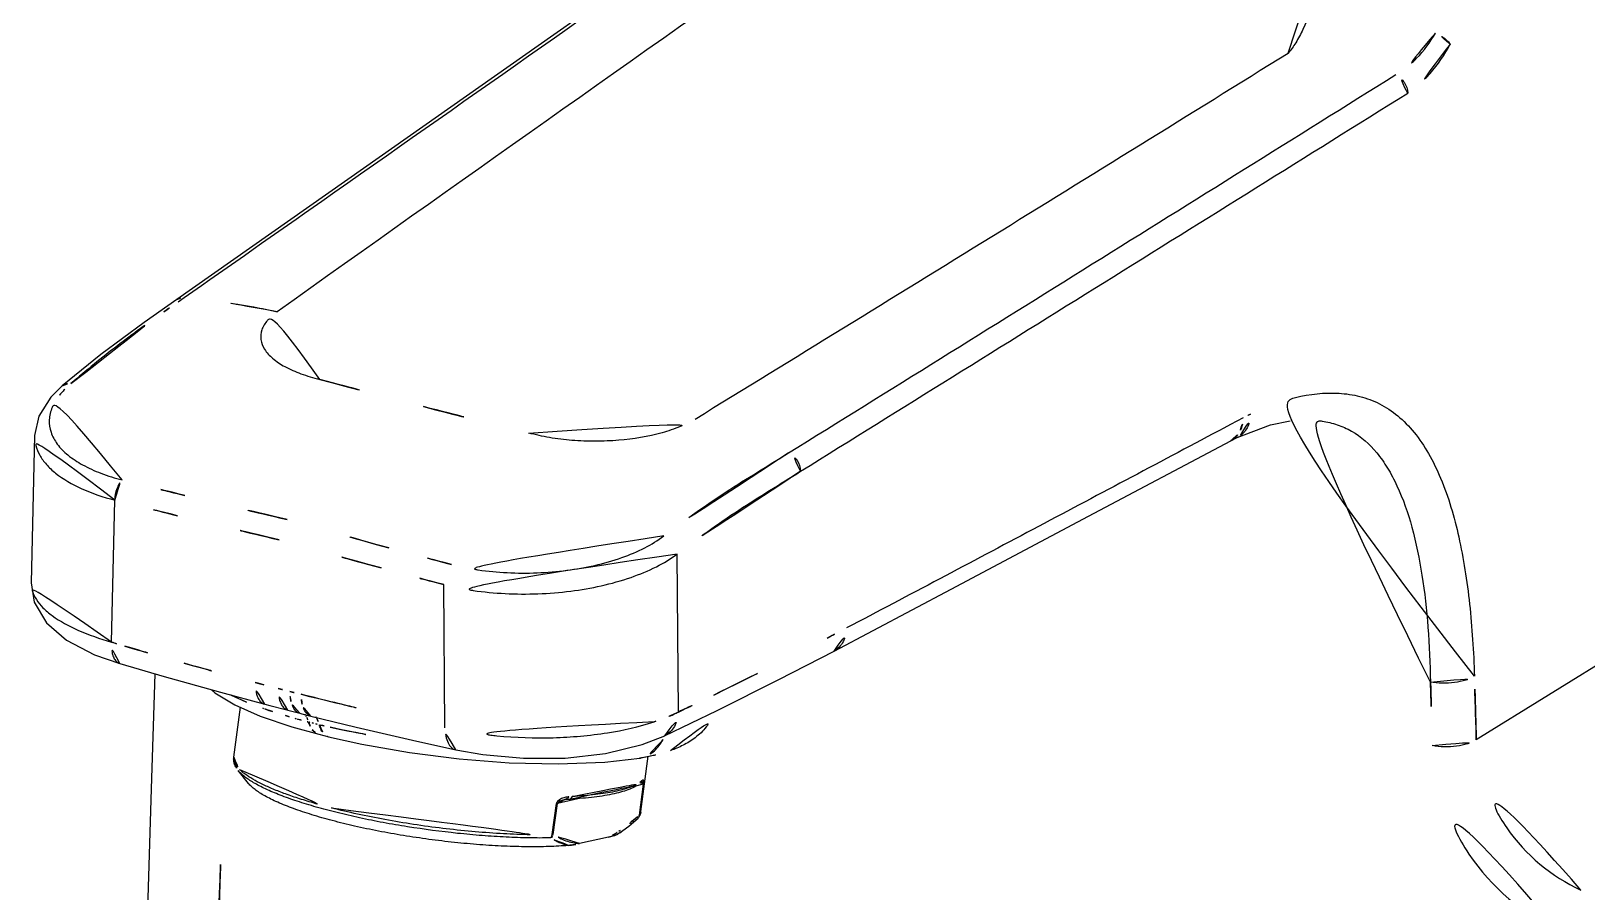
# Model space of a CAD drawing. Extents: x 16296660632 to 16296672714, y -37409619871 to -37409617455.
# Drawn here: x 16296672492.1 to 16296672583, y -37409617747 to -37409617696.7 of the extents above; entities that cross this region are included whole.
import ezdxf

# ---------------------------------------------------------------- set-up
doc = ezdxf.new("R2010")
doc.units = 0
doc.header["$LTSCALE"] = 10
doc.header["$MEASUREMENT"] = 0
doc.layers.get('0').update_dxf_attribs({"linetype": 'CONTINUOUS'})
doc.layers.add('02___PRT_ALL_AXES', color=7, linetype='CONTINUOUS')
doc.layers.add('06___PRT_ALL_SURFS', color=7, linetype='CONTINUOUS')

msp = doc.modelspace()

# ---------------------------------------------------------------- linework, layer by layer
at = {"color": 7, "linetype": 'Continuous'}
for p, q in [((16296672511.51675, -37409617704.715027), (16296672500.60458, -37409617712.368492)), ((16296672500.694, -37409617712.495613), (16296672501.03619, -37409617712.254913)), ((16296672496.169571, -37409617715.570862), (16296672493.91011, -37409617717.411919)), ((16296672493.91011, -37409617717.411919), (16296672493.910561, -37409617717.411537)), ((16296672562.900379, -37409617719.278503), (16296672562.156521, -37409617719.67363)), ((16296672492.30138, -37409617720.309433), (16296672492.30147, -37409617720.305794)), ((16296672561.776871, -37409617719.875298), (16296672561.47699, -37409617720.034592)), ((16296672562.156521, -37409617719.67363), (16296672561.776871, -37409617719.875298)), ((16296672565.649839, -37409617719.453667), (16296672565.644819, -37409617719.454277)), ((16296672562.17388, -37409617720.622688), (16296672562.556669, -37409617720.426933)), ((16296672562.556669, -37409617720.426933), (16296672562.55868, -37409617720.425926)), ((16296672496.784201, -37409617732.38221), (16296672496.98045, -37409617724.080757)), ((16296672529.906799, -37409617736.464249), (16296672529.834749, -37409617727.235497)), ((16296672492.09783, -37409617728.919907), (16296672492.097879, -37409617728.91745)), ((16296672516.268721, -37409617737.388062), (16296672516.20339, -37409617729.019409)), ((16296672588.89089, -37409617730.424278), (16296672576.523609, -37409617738.085793)), ((16296672495.79977, -37409617733.113358), (16296672497.275579, -37409617733.629753)), ((16296672503.995529, -37409617736.043922), (16296672505.476419, -37409617736.695763)), ((16296672505.476419, -37409617736.695763), (16296672507.321791, -37409617737.324821)), ((16296672507.089109, -37409617736.353889), (16296672507.783701, -37409617736.531273)), ((16296672529.09981, -37409617737.848846), (16296672532.173201, -37409617736.365242)), ((16296672507.321791, -37409617737.324821), (16296672508.904221, -37409617737.766312)), ((16296672508.933599, -37409617737.206749), (16296672509.01198, -37409617737.225517)), ((16296672508.903561, -37409617737.766151), (16296672509.47756, -37409617737.909561)), ((16296672508.903561, -37409617737.766151), (16296672508.904221, -37409617737.766327)), ((16296672509.47728, -37409617737.909477), (16296672509.47757, -37409617737.909554)), ((16296672529.099779, -37409617737.848778), (16296672529.10771, -37409617737.844978)), ((16296672514.204611, -37409617738.830132), (16296672517.103479, -37409617739.199051)), ((16296672516.910919, -37409617738.674294), (16296672516.910021, -37409617738.674088)), ((16296672527.647079, -37409617739.158043), (16296672527.6415, -37409617739.158974)), ((16296672504.799509, -37409617740.636757), (16296672504.197599, -37409617739.886688)), ((16296672527.854851, -37409617740.686737), (16296672527.39794, -37409617740.788933)), ((16296672527.854851, -37409617740.686737), (16296672527.61426, -37409617742.495987)), ((16296672527.882299, -37409617740.673347), (16296672527.641701, -37409617742.482597)), ((16296672527.68886, -37409617740.609917), (16296672527.68869, -37409617740.610062)), ((16296672522.5394, -37409617743.623863), (16296672522.779989, -37409617741.814598)), ((16296672522.596979, -37409617743.618317), (16296672522.83758, -37409617741.80896)), ((16296672524.206961, -37409617741.50267), (16296672522.83758, -37409617741.80896)), ((16296672523.25824, -37409617741.591347), (16296672523.25828, -37409617741.591339)), ((16296672527.55138, -37409617742.66227), (16296672527.551241, -37409617742.662407)), ((16296672527.601749, -37409617742.601692), (16296672527.60235, -37409617742.600723)), ((16296672527.640659, -37409617742.491119), (16296672527.72378, -37409617742.265213)), ((16296672527.659349, -37409617742.492287), (16296672527.66061, -37409617742.489433)), ((16296672527.72378, -37409617742.265213), (16296672527.723881, -37409617742.264503)), ((16296672525.83153, -37409617743.772324), (16296672524.13917, -37409617744.150864)), ((16296672526.486691, -37409617743.520393), (16296672526.32626, -37409617743.623238)), ((16296672526.486389, -37409617743.520653), (16296672526.67071, -37409617743.386223))]:
    msp.add_line(p, q, dxfattribs=at)
for points in [[(16296672533.128719, -37409617689.524612), (16296672522.638691, -37409617696.903503), (16296672511.51675, -37409617704.715027)], [(16296672500.60605, -37409617712.36747), (16296672498.691271, -37409617713.713448), (16296672496.169571, -37409617715.570862)], [(16296672493.91057, -37409617717.41156), (16296672493.246731, -37409617718.065826), (16296672492.547899, -37409617719.175423), (16296672492.3015, -37409617720.305489)], [(16296672562.558701, -37409617720.425957), (16296672564.50515, -37409617719.680389), (16296672565.64237, -37409617719.454483)], [(16296672539.00005, -37409617732.898956), (16296672545.843361, -37409617729.288513), (16296672553.87322, -37409617725.031273), (16296672562.174191, -37409617720.622467)], [(16296672492.09794, -37409617728.920326), (16296672492.27984, -37409617730.053581), (16296672492.98921, -37409617731.260193), (16296672494.15999, -37409617732.267464), (16296672495.79977, -37409617733.113358)], [(16296672532.173201, -37409617736.365242), (16296672535.78075, -37409617734.561913), (16296672539.00016, -37409617732.898903)], [(16296672497.274389, -37409617733.62944), (16296672499.869841, -37409617734.390137), (16296672503.16073, -37409617735.312698), (16296672505.73941, -37409617736.003166)], [(16296672502.62686, -37409617735.163033), (16296672502.821501, -37409617735.3395), (16296672503.995529, -37409617736.043922)], [(16296672505.73942, -37409617736.003166), (16296672506.04287, -37409617736.082581), (16296672506.961941, -37409617736.321083), (16296672507.09095, -37409617736.354233)], [(16296672507.78363, -37409617736.531273), (16296672507.912411, -37409617736.563927), (16296672508.12624, -37409617736.618011), (16296672508.440689, -37409617736.697258)], [(16296672508.440701, -37409617736.697166), (16296672511.079519, -37409617737.346161), (16296672514.372431, -37409617738.114227), (16296672516.910919, -37409617738.674294)], [(16296672509.47728, -37409617737.909477), (16296672511.409, -37409617738.337677), (16296672514.204611, -37409617738.830132)], [(16296672516.91003, -37409617738.674049), (16296672518.48542, -37409617738.952278), (16296672520.859529, -37409617739.168137), (16296672523.289129, -37409617739.149963), (16296672525.64529, -37409617738.880409), (16296672527.79529, -37409617738.359047), (16296672529.10771, -37409617737.844978)], [(16296672517.103479, -37409617739.199051), (16296672520.02804, -37409617739.427582), (16296672522.89377, -37409617739.499329), (16296672525.61809, -37409617739.395447), (16296672527.647079, -37409617739.158051)], [(16296672527.68886, -37409617740.609917), (16296672527.70409, -37409617740.597504), (16296672527.711491, -37409617740.592178)], [(16296672523.25828, -37409617741.591339), (16296672523.312111, -37409617741.580269), (16296672523.461559, -37409617741.558456), (16296672523.58584, -37409617741.548843)], [(16296672526.670589, -37409617743.386307), (16296672527.008949, -37409617743.126961), (16296672527.55139, -37409617742.66227)], [(16296672527.55125, -37409617742.662392), (16296672527.58161, -37409617742.630173), (16296672527.601709, -37409617742.601753)]]:
    msp.add_lwpolyline(points, dxfattribs=at)
for centre, radius, start, end in [((16296668319.26932, -37409610855.028191), 8053.359242, 301.5312693575, 301.8208733506), ((16296664520.767111, -37409604814.419502), 15193.345157, 301.8414927405, 301.9991741759), ((16296662141.90493, -37409600990.352959), 19698.230793, 301.8515014557, 301.9730407322), ((16296672659.90806, -37409617154.515099), 582.419622, 254.978568111, 255.595547324), ((16296672664.901011, -37409617135.226852), 602.343588, 255.591942728, 256.194139417), ((16296672570.2106, -37409617733.034843), 15.578075, 116.17455358, 117.9865196), ((16296672562.00502, -37409617719.301979), 1.252557, 296.22499129, 306.78701717), ((16296672407.974979, -37409617480.444801), 283.574506, 295.93096245, 297.42935022), ((16296672399.56621, -37409617464.157532), 301.904296, 297.42182246, 297.66387527), ((16296672569.51598, -37409617488.947639), 254.067509, 253.36527669, 253.55055139), ((16296672570.96776, -37409617484.063072), 259.163251, 253.54854103, 254.34588294), ((16296672571.208269, -37409617482.707108), 260.533856, 254.37558882, 255.32019872), ((16296672578.835751, -37409617455.143639), 289.130776, 255.24226982, 255.51687827), ((16296674425.223, -37409617685.445236), 1852.027299, 181.524020892, 181.639470302), ((16296672560.342119, -37409617525.851768), 216.044605, 255.57571903, 255.76390844), ((16296672584.634661, -37409617430.136688), 314.794308, 255.76231796, 255.88498376), ((16296672568.552401, -37409617494.410507), 248.539083, 255.86706638, 257.8563481), ((16296672421.069481, -37409617507.127159), 253.852438, 295.3878176, 295.90652204), ((16296672513.83795, -37409617713.036049), 24.618755, 250.52205999, 250.80398349), ((16296672514.91828, -37409617709.890717), 27.944417, 250.83263758, 253.42469044), ((16296672516.56558, -37409617704.509567), 33.571924, 253.35009901, 254.37483962), ((16296672517.167589, -37409617702.384033), 35.781058, 254.36328052, 254.57062052), ((16296672517.63953, -37409617700.660606), 37.567923, 254.57602596, 255.47340831), ((16296672518.06328, -37409617699.040627), 39.242399, 255.46778992, 255.6057232), ((16296672518.246269, -37409617698.397903), 39.910484, 255.58070258, 255.88678609), ((16296672518.4718, -37409617697.498833), 40.837418, 255.887422, 256.18915514), ((16296672518.722651, -37409617696.480232), 41.886444, 256.18852017, 256.48464158), ((16296672519.13942, -37409617694.737968), 43.677873, 256.59299836, 257.34353086), ((16296672520.37986, -37409617689.004936), 49.543404, 257.39655157, 263.75445995), ((16296672524.4335, -37409617724.651939), 13.030337, 288.15112099, 289.3786091), ((16296672509.59379, -37409617737.429337), 0.493973, 247.53319845, 256.36059186), ((16296672526.78937, -37409617737.00367), 2.45169, 331.60341571, 338.86743387), ((16296672527.380501, -37409617737.568382), 1.611747, 279.51977752, 283.97782644), ((16296672526.815599, -37409617739.38781), 1.448034, 306.22511442, 307.26567967), ((16296672526.8922, -37409617739.487846), 1.322041, 307.24872035, 310.58244766), ((16296672518.908991, -37409617732.934036), 12.931075, 311.61400892, 312.31487763), ((16296672527.431, -37409617742.529709), 0.179064, 312.2440123, 313.93602074), ((16296672527.430861, -37409617742.529572), 0.179261, 313.93803241, 317.00715706), ((16296672527.429411, -37409617742.528267), 0.181213, 317.01783068, 323.58837471), ((16296672526.805719, -37409617742.11203), 0.934574, 328.47334129, 333.24864495), ((16296672527.09938, -37409617742.500191), 0.514903, 357.9087336, 0.4668619), ((16296672526.84041, -37409617742.130028), 0.895494, 333.27801773, 334.58764239), ((16296672528.042, -37409617742.53611), 0.403856, 172.38725924, 173.60459578), ((16296672526.85033, -37409617742.134758), 0.884502, 334.58857275, 335.66166479), ((16296672526.85603, -37409617742.137352), 0.87824, 335.66259647, 336.16200835), ((16296672522.363939, -37409617743.556679), 0.241038, 339.03559857, 345.20757177), ((16296672522.87513, -37409617737.981392), 6.504913, 301.42816688, 303.10820185), ((16296672522.507839, -37409617737.713783), 7.03577, 302.8685589, 304.40108888), ((16296672522.499109, -37409617737.40876), 7.189965, 303.12539081, 304.89253674), ((16296672522.09487, -37409617737.114731), 7.76336, 304.41806398, 306.11425177)]:
    msp.add_arc(centre, radius, start, end, dxfattribs=at)
for points, knots in [([(16296672501.03619, -37409617712.254921), (16296672503.717421, -37409617710.374397), (16296672514.45085, -37409617702.847687), (16296672525.17848, -37409617695.312714), (16296672533.22204, -37409617689.65419)], [0, 0, 0, 0, 0.249815858, 1, 1, 1, 1]), ([(16296672565.53656, -37409617697.97551), (16296672565.69931, -37409617697.791023), (16296672566.01413, -37409617697.342194), (16296672566.606211, -37409617696.21669), (16296672567.22727, -37409617694.472992), (16296672567.748739, -37409617692.180359), (16296672567.932261, -37409617690.562653), (16296672567.96697, -37409617689.758743)], [0, 0, 0, 0, 0.085037365, 0.188433107, 0.439011485, 0.721863628, 1, 1, 1, 1]), ([(16296672574.1366, -37409617696.805008), (16296672573.829081, -37409617697.332977), (16296672573.157511, -37409617698.257187), (16296672572.26461, -37409617698.984413), (16296672571.808149, -37409617699.235191)], [0, 0, 0, 0, 0.539838324, 1, 1, 1, 1]), ([(16296672574.99836, -37409617697.454597), (16296672574.66782, -37409617698.062592), (16296672573.958509, -37409617699.12899), (16296672573.006041, -37409617700.003616), (16296672572.514391, -37409617700.310547)], [0, 0, 0, 0, 0.544212003, 1, 1, 1, 1]), ([(16296672574.99835, -37409617697.454597), (16296672574.959471, -37409617697.391586), (16296672574.85248, -37409617697.265358), (16296672574.575251, -37409617697.029167), (16296672574.32024, -37409617696.883842), (16296672574.136589, -37409617696.804993)], [0, 0, 0, 0, 0.203564341, 0.450452242, 1, 1, 1, 1]), ([(16296672572.514391, -37409617700.310547), (16296672572.510111, -37409617700.087173), (16296672572.357981, -37409617699.642883), (16296672572.010559, -37409617699.325073), (16296672571.808149, -37409617699.235191)], [0, 0, 0, 0, 0.502200573, 1, 1, 1, 1]), ([(16296672500.606001, -37409617712.367401), (16296672500.636169, -37409617712.346413), (16296672500.76697, -37409617712.271797), (16296672500.92354, -37409617712.247078), (16296672501.03653, -37409617712.254677)], [0, 0, 0, 0, 0.245032649, 1, 1, 1, 1]), ([(16296672506.475479, -37409617713.077469), (16296672506.020361, -37409617712.978706), (16296672504.221741, -37409617712.617661), (16296672502.400061, -37409617712.370033), (16296672501.03619, -37409617712.254921)], [0, 0, 0, 0, 0.253873077, 1, 1, 1, 1]), ([(16296672494.41168, -37409617717.278061), (16296672494.861469, -37409617716.895447), (16296672495.760229, -37409617716.147972), (16296672497.11721, -37409617715.071167), (16296672498.476789, -37409617714.054329), (16296672499.39403, -37409617713.413063), (16296672499.84799, -37409617713.092339)], [0, 0, 0, 0, 0.258095041, 0.51087188, 0.757066725, 1, 1, 1, 1]), ([(16296672493.757231, -37409617717.947853), (16296672493.803089, -37409617717.889664), (16296672494.00367, -37409617717.649948), (16296672494.23012, -37409617717.432503), (16296672494.41168, -37409617717.278061)], [0, 0, 0, 0, 0.237109238, 1, 1, 1, 1]), ([(16296672493.9105, -37409617717.411469), (16296672493.975479, -37409617717.356506), (16296672494.13958, -37409617717.274498), (16296672494.320829, -37409617717.266937), (16296672494.41168, -37409617717.278061)], [0, 0, 0, 0, 0.481821043, 1, 1, 1, 1]), ([(16296672497.414619, -37409617722.905113), (16296672496.9916, -37409617722.799973), (16296672496.19908, -37409617722.553047), (16296672495.128969, -37409617722.068893), (16296672494.258579, -37409617721.503487), (16296672493.614149, -37409617720.862053), (16296672493.218719, -37409617720.151314), (16296672493.10906, -37409617719.388634), (16296672493.298149, -37409617718.623413), (16296672493.58375, -37409617718.167938), (16296672493.757231, -37409617717.947853)], [0, 0, 0, 0, 0.174316193, 0.331011913, 0.468416398, 0.587252968, 0.691244947, 0.788046584, 0.887929267, 1, 1, 1, 1]), ([(16296672576.41514, -37409617734.369629), (16296672576.39632, -37409617733.657257), (16296672576.319401, -37409617732.250443), (16296672576.1476, -37409617730.174553), (16296672575.882271, -37409617728.17218), (16296672575.41975, -37409617725.696777), (16296672574.75152, -37409617723.393593), (16296672573.780069, -37409617721.380463), (16296672572.949511, -37409617720.136574), (16296672571.987379, -37409617719.140694), (16296672570.904551, -37409617718.419937), (16296672569.728201, -37409617717.98584), (16296672568.06616, -37409617717.743217), (16296672565.85434, -37409617718.003372), (16296672564.175079, -37409617718.6436), (16296672563.33901, -37409617719.05423)], [0, 0, 0, 0, 0.084406263, 0.166827713, 0.246685917, 0.32350019, 0.465134777, 0.528922827, 0.587631103, 0.641554253, 0.691873766, 0.740358808, 0.78881954, 0.88967074, 1, 1, 1, 1]), ([(16296672562.7551, -37409617720.305107), (16296672562.935101, -37409617720.170418), (16296672563.236059, -37409617719.778084), (16296672563.33201, -37409617719.301338), (16296672563.33901, -37409617719.05423)], [0, 0, 0, 0, 0.476276428, 1, 1, 1, 1]), ([(16296672573.840191, -37409617734.7127), (16296672573.82959, -37409617733.643517), (16296672573.737181, -37409617731.554558), (16296672573.4007, -37409617728.528557), (16296672572.841709, -37409617725.74617), (16296672572.121811, -37409617723.650963), (16296672571.367109, -37409617722.22097), (16296672570.567539, -37409617721.069687), (16296672569.563009, -37409617720.1688), (16296672568.4083, -37409617719.655746), (16296672567.206579, -37409617719.372597), (16296672566.266439, -37409617719.37915), (16296672565.6493, -37409617719.453667)], [0, 0, 0, 0, 0.163691893, 0.319844525, 0.465688692, 0.597477225, 0.657232685, 0.712627915, 0.811804675, 0.858436998, 0.904833907, 1, 1, 1, 1]), ([(16296672561.47699, -37409617720.034592), (16296672557.85393, -37409617721.959213), (16296672550.610319, -37409617725.803978), (16296672543.365761, -37409617729.647087), (16296672539.736, -37409617731.549812)], [0, 0, 0, 0, 0.500261672, 1, 1, 1, 1]), ([(16296672562.17404, -37409617720.622177), (16296672562.298031, -37409617720.556534), (16296672562.52902, -37409617720.376213), (16296672562.68644, -37409617720.130409), (16296672562.746889, -37409617719.997299)], [0, 0, 0, 0, 0.48972339, 1, 1, 1, 1]), ([(16296672562.746889, -37409617719.997299), (16296672562.77146, -37409617719.943199), (16296672562.860001, -37409617719.713333), (16296672562.897699, -37409617719.46505), (16296672562.900379, -37409617719.278503)], [0, 0, 0, 0, 0.241567916, 1, 1, 1, 1]), ([(16296672496.98045, -37409617724.080757), (16296672496.30854, -37409617723.91188), (16296672495.096621, -37409617723.50415), (16296672493.757509, -37409617722.748703), (16296672492.984989, -37409617722.031303), (16296672492.58536, -37409617721.4841), (16296672492.34458, -37409617720.905647), (16296672492.29686, -37409617720.504204), (16296672492.30139, -37409617720.309502)], [0, 0, 0, 0, 0.323723329, 0.594801532, 0.710296338, 0.813993801, 0.909002755, 1, 1, 1, 1]), ([(16296672536.34528, -37409617721.326332), (16296672535.738199, -37409617721.703346), (16296672534.52021, -37409617722.461357), (16296672532.66828, -37409617723.594711), (16296672530.849091, -37409617724.844887), (16296672529.65077, -37409617725.724648), (16296672529.05275, -37409617726.177856)], [0, 0, 0, 0, 0.244641976, 0.491143592, 0.743132, 1, 1, 1, 1]), ([(16296672537.044649, -37409617722.399063), (16296672537.04056, -37409617722.176888), (16296672536.89031, -37409617721.734688), (16296672536.54635, -37409617721.41713), (16296672536.345551, -37409617721.326157)], [0, 0, 0, 0, 0.501985301, 1, 1, 1, 1]), ([(16296672496.98045, -37409617724.080757), (16296672496.98064, -37409617723.855759), (16296672497.04607, -37409617723.519623), (16296672497.22608, -37409617723.132713), (16296672497.347549, -37409617722.969078), (16296672497.414619, -37409617722.905113)], [0, 0, 0, 0, 0.528290095, 0.782374562, 1, 1, 1, 1]), ([(16296672537.044649, -37409617722.399063), (16296672536.44257, -37409617722.773727), (16296672535.23658, -37409617723.526329), (16296672533.410299, -37409617724.663239), (16296672531.613461, -37409617725.909889), (16296672530.42728, -37409617726.784698), (16296672529.834749, -37409617727.235497)], [0, 0, 0, 0, 0.244924768, 0.491005316, 0.742858169, 1, 1, 1, 1]), ([(16296672529.05275, -37409617726.177856), (16296672528.70718, -37409617726.439743), (16296672527.914419, -37409617726.920059), (16296672526.047421, -37409617727.700043), (16296672523.340811, -37409617728.290604), (16296672520.502291, -37409617728.401947), (16296672518.247549, -37409617728.190498), (16296672517.165421, -37409617727.983688), (16296672516.650181, -37409617727.847008)], [0, 0, 0, 0, 0.101288954, 0.215220259, 0.471520357, 0.743335331, 0.875474932, 1, 1, 1, 1]), ([(16296672529.834749, -37409617727.235497), (16296672529.4547, -37409617727.518272), (16296672528.58342, -37409617728.03669), (16296672526.53187, -37409617728.87883), (16296672523.557449, -37409617729.514893), (16296672520.438169, -37409617729.630997), (16296672517.959299, -37409617729.396248), (16296672516.77005, -37409617729.168152), (16296672516.20339, -37409617729.019409)], [0, 0, 0, 0, 0.100792748, 0.214444052, 0.470753168, 0.74300418, 0.875345427, 1, 1, 1, 1]), ([(16296672496.784201, -37409617732.38221), (16296672496.116529, -37409617732.185837), (16296672494.91748, -37409617731.767601), (16296672493.578011, -37409617731.05706), (16296672492.796089, -37409617730.407722), (16296672492.39427, -37409617729.929108), (16296672492.147209, -37409617729.431717), (16296672492.09432, -37409617729.08448), (16296672492.09791, -37409617728.920097)], [0, 0, 0, 0, 0.339087857, 0.617553755, 0.73257189, 0.832403944, 0.919892355, 1, 1, 1, 1]), ([(16296672539.000059, -37409617732.898712), (16296672539.11104, -37409617732.840874), (16296672539.319321, -37409617732.686172), (16296672539.63829, -37409617732.250076), (16296672539.731291, -37409617731.829498), (16296672539.736, -37409617731.549812)], [0, 0, 0, 0, 0.234259159, 0.476407744, 1, 1, 1, 1]), ([(16296672497.274401, -37409617733.629379), (16296672497.19128, -37409617733.60463), (16296672497.04921, -37409617733.5065), (16296672496.9135, -37409617733.28952), (16296672496.789921, -37409617732.919479), (16296672496.774611, -37409617732.602852), (16296672496.7843, -37409617732.382149)], [0, 0, 0, 0, 0.182888913, 0.343934626, 0.534134069, 1, 1, 1, 1]), ([(16296672573.840151, -37409617734.709824), (16296672574.06913, -37409617734.752861), (16296672574.543791, -37409617734.796997), (16296672575.24321, -37409617734.760094), (16296672575.88007, -37409617734.628433), (16296672576.261339, -37409617734.469887), (16296672576.4151, -37409617734.369614)], [0, 0, 0, 0, 0.264334214, 0.538115176, 0.791729667, 1, 1, 1, 1]), ([(16296672576.523609, -37409617738.085793), (16296672576.50613, -37409617737.465714), (16296672576.48205, -37409617736.536018), (16296672576.44626, -37409617735.297279), (16296672576.4233, -37409617734.678757), (16296672576.41514, -37409617734.369629)], [0, 0, 0, 0, 0.500569701, 0.750455443, 1, 1, 1, 1]), ([(16296672503.772091, -37409617735.482536), (16296672503.91226, -37409617735.550507), (16296672504.51981, -37409617735.831802), (16296672505.144699, -37409617736.074577), (16296672505.628941, -37409617736.245857)], [0, 0, 0, 0, 0.232701069, 1, 1, 1, 1]), ([(16296672505.739429, -37409617736.003113), (16296672505.651859, -37409617735.980278), (16296672505.500311, -37409617735.884163), (16296672505.350349, -37409617735.665024), (16296672505.20838, -37409617735.28923), (16296672505.181231, -37409617734.964348), (16296672505.18405, -37409617734.737701)], [0, 0, 0, 0, 0.184898166, 0.346724619, 0.53688521, 1, 1, 1, 1]), ([(16296672507.090759, -37409617736.354103), (16296672507.002529, -37409617736.331551), (16296672506.849569, -37409617736.235771), (16296672506.69746, -37409617736.016327), (16296672506.55267, -37409617735.639763), (16296672506.52367, -37409617735.31369), (16296672506.525391, -37409617735.086166)], [0, 0, 0, 0, 0.185194034, 0.347145685, 0.537304472, 1, 1, 1, 1]), ([(16296672507.27216, -37409617735.842522), (16296672507.26182, -37409617735.798149), (16296672507.224581, -37409617735.606773), (16296672507.212061, -37409617735.411057), (16296672507.21282, -37409617735.261772)], [0, 0, 0, 0, 0.233830235, 1, 1, 1, 1]), ([(16296672507.927441, -37409617736.012253), (16296672507.916821, -37409617735.967567), (16296672507.878531, -37409617735.774712), (16296672507.865431, -37409617735.577339), (16296672507.865919, -37409617735.426758)], [0, 0, 0, 0, 0.233705004, 1, 1, 1, 1]), ([(16296672507.783661, -37409617736.531174), (16296672507.723669, -37409617736.516037), (16296672507.60331, -37409617736.457611), (16296672507.457109, -37409617736.304253), (16296672507.343109, -37409617736.093582), (16296672507.292749, -37409617735.930878), (16296672507.27216, -37409617735.842522)], [0, 0, 0, 0, 0.206634401, 0.434323148, 0.696987844, 1, 1, 1, 1]), ([(16296672508.440689, -37409617736.697182), (16296672508.380739, -37409617736.68219), (16296672508.26042, -37409617736.624207), (16296672508.113871, -37409617736.471802), (16296672507.99925, -37409617736.262207), (16296672507.948339, -37409617736.100227), (16296672507.927441, -37409617736.012253)], [0, 0, 0, 0, 0.206902314, 0.434698732, 0.69726683, 1, 1, 1, 1]), ([(16296672529.906799, -37409617736.464249), (16296672529.82011, -37409617736.507439), (16296672529.44482, -37409617736.685753), (16296672529.05759, -37409617736.838333), (16296672528.75708, -37409617736.944069)], [0, 0, 0, 0, 0.233143272, 1, 1, 1, 1]), ([(16296672508.205971, -37409617736.791443), (16296672508.215891, -37409617736.81134), (16296672508.25543, -37409617736.895622), (16296672508.28731, -37409617736.983398), (16296672508.30793, -37409617737.051147)], [0, 0, 0, 0, 0.239015722, 1, 1, 1, 1]), ([(16296672508.307711, -37409617737.051117), (16296672508.320801, -37409617737.094139), (16296672508.374269, -37409617737.250351), (16296672508.45072, -37409617737.400139), (16296672508.523279, -37409617737.496078)], [0, 0, 0, 0, 0.272081183, 1, 1, 1, 1]), ([(16296672508.523279, -37409617737.496078), (16296672508.549049, -37409617737.530159), (16296672508.651131, -37409617737.649307), (16296672508.79278, -37409617737.737717), (16296672508.90358, -37409617737.766068)], [0, 0, 0, 0, 0.271966214, 1, 1, 1, 1]), ([(16296672508.78616, -37409617736.842842), (16296672508.80139, -37409617736.869087), (16296672508.86256, -37409617736.985153), (16296672508.906719, -37409617737.10965), (16296672508.933599, -37409617737.206741)], [0, 0, 0, 0, 0.231474394, 1, 1, 1, 1]), ([(16296672508.933611, -37409617737.206718), (16296672508.955839, -37409617737.289253), (16296672509.04208, -37409617737.551376), (16296672509.22514, -37409617737.811462), (16296672509.40502, -37409617737.885834)], [0, 0, 0, 0, 0.305103348, 1, 1, 1, 1]), ([(16296672516.91003, -37409617738.674026), (16296672516.816811, -37409617738.653954), (16296672516.625509, -37409617738.544968), (16296672516.42897, -37409617738.249573), (16296672516.30407, -37409617737.851128), (16296672516.27319, -37409617737.550034), (16296672516.268721, -37409617737.388062)], [0, 0, 0, 0, 0.18717706, 0.409573441, 0.681958361, 1, 1, 1, 1]), ([(16296672528.49279, -37409617737.033859), (16296672527.607109, -37409617737.324348), (16296672525.65007, -37409617737.760811), (16296672522.563259, -37409617738.026619), (16296672519.374109, -37409617737.919533), (16296672517.269859, -37409617737.60807), (16296672516.268721, -37409617737.388062)], [0, 0, 0, 0, 0.226450961, 0.484717361, 0.75097582, 1, 1, 1, 1]), ([(16296672529.10771, -37409617737.844971), (16296672529.22485, -37409617737.7883), (16296672529.446301, -37409617737.634033), (16296672529.79022, -37409617737.18998), (16296672529.896681, -37409617736.754494), (16296672529.906601, -37409617736.464203)], [0, 0, 0, 0, 0.23438253, 0.476817918, 1, 1, 1, 1]), ([(16296672529.447781, -37409617738.715439), (16296672529.698771, -37409617738.626717), (16296672530.20027, -37409617738.417137), (16296672530.926809, -37409617737.977753), (16296672531.58234, -37409617737.342484), (16296672531.906719, -37409617736.790833), (16296672532.02387, -37409617736.486351)], [0, 0, 0, 0, 0.227452031, 0.463136516, 0.721261303, 1, 1, 1, 1]), ([(16296672528.94606, -37409617738.169632), (16296672528.818489, -37409617738.404938), (16296672528.489679, -37409617738.823761), (16296672528.012621, -37409617739.071953), (16296672527.76981, -37409617739.132408)], [0, 0, 0, 0, 0.516839154, 1, 1, 1, 1]), ([(16296672573.95368, -37409617738.426567), (16296672574.181749, -37409617738.469467), (16296672574.65473, -37409617738.513397), (16296672575.3521, -37409617738.47625), (16296672575.988159, -37409617738.344383), (16296672576.369329, -37409617738.185867), (16296672576.523609, -37409617738.085793)], [0, 0, 0, 0, 0.263797449, 0.537219871, 0.790955372, 1, 1, 1, 1]), ([(16296672503.9333, -37409617739.100883), (16296672503.924129, -37409617739.16983), (16296672503.923611, -37409617739.310631), (16296672503.97455, -37409617739.516029), (16296672504.067471, -37409617739.710373), (16296672504.151381, -37409617739.829086), (16296672504.197599, -37409617739.886688)], [0, 0, 0, 0, 0.245136491, 0.489816241, 0.739761994, 1, 1, 1, 1]), ([(16296672503.933319, -37409617739.100883), (16296672503.925819, -37409617739.157188), (16296672503.92985, -37409617739.278183), (16296672503.992331, -37409617739.459557), (16296672504.107519, -37409617739.643356), (16296672504.210119, -37409617739.758507), (16296672504.26852, -37409617739.816963)], [0, 0, 0, 0, 0.208576434, 0.435949441, 0.696662216, 1, 1, 1, 1]), ([(16296672527.6415, -37409617739.158974), (16296672527.801729, -37409617739.132477), (16296672528.411949, -37409617739.021599), (16296672529.01598, -37409617738.868073), (16296672529.447781, -37409617738.715439)], [0, 0, 0, 0, 0.261770322, 1, 1, 1, 1]), ([(16296672522.44347, -37409617743.816879), (16296672522.024799, -37409617743.824463), (16296672521.159389, -37409617743.822952), (16296672519.827049, -37409617743.776703), (16296672518.433201, -37409617743.686989), (16296672516.511101, -37409617743.510109), (16296672514.580971, -37409617743.256027), (16296672512.67561, -37409617742.929237), (16296672511.30057, -37409617742.654533), (16296672509.994089, -37409617742.353493), (16296672508.776039, -37409617742.030724), (16296672507.664829, -37409617741.69133), (16296672506.677259, -37409617741.340584), (16296672505.942949, -37409617741.032623), (16296672505.43095, -37409617740.781693), (16296672505.101721, -37409617740.601463), (16296672504.813141, -37409617740.422394), (16296672504.566151, -37409617740.245117), (16296672504.361601, -37409617740.070251), (16296672504.24654, -37409617739.947647), (16296672504.197611, -37409617739.886688)], [0, 0, 0, 0, 0.066352849, 0.137098488, 0.211219114, 0.287647085, 0.442934376, 0.519539068, 0.5939526, 0.665097575, 0.731955357, 0.793587136, 0.849157347, 0.897962614, 0.919658962, 0.939484977, 0.957413576, 0.973445039, 0.987612523, 1, 1, 1, 1]), ([(16296672504.26852, -37409617739.816963), (16296672504.317181, -37409617739.865669), (16296672504.4247, -37409617739.963341), (16296672504.677139, -37409617740.160393), (16296672505.062639, -37409617740.406509), (16296672505.607389, -37409617740.69281), (16296672506.24939, -37409617740.979561), (16296672506.9827, -37409617741.263947), (16296672507.80061, -37409617741.543221), (16296672508.695339, -37409617741.814568), (16296672509.319, -37409617741.983467), (16296672509.64201, -37409617742.06646)], [0, 0, 0, 0, 0.035171608, 0.074097386, 0.163481672, 0.268329289, 0.388239076, 0.522462802, 0.669983917, 0.829638333, 1, 1, 1, 1]), ([(16296672582.63039, -37409617746.860977), (16296672580.915119, -37409617746.083023), (16296672577.932859, -37409617743.587303), (16296672576.579281, -37409617739.899513), (16296672576.523609, -37409617738.085793)], [0, 0, 0, 0, 0.509312052, 1, 1, 1, 1]), ([(16296672523.484529, -37409617744.258858), (16296672523.10622, -37409617744.289963), (16296672522.30817, -37409617744.332191), (16296672521.05724, -37409617744.34346), (16296672519.709419, -37409617744.305603), (16296672518.289089, -37409617744.219116), (16296672516.821951, -37409617744.08551), (16296672515.33456, -37409617743.90712), (16296672513.853889, -37409617743.687172), (16296672512.40674, -37409617743.429657), (16296672511.019329, -37409617743.139328), (16296672509.716721, -37409617742.821503), (16296672508.522341, -37409617742.482101), (16296672507.457701, -37409617742.127434), (16296672506.664961, -37409617741.813423), (16296672506.112499, -37409617741.556213), (16296672505.758471, -37409617741.37133), (16296672505.44932, -37409617741.187523), (16296672505.186291, -37409617741.005524), (16296672504.970409, -37409617740.826103), (16296672504.85004, -37409617740.699707), (16296672504.79958, -37409617740.636841)], [0, 0, 0, 0, 0.058903844, 0.123955431, 0.194083558, 0.268100942, 0.344737462, 0.422667676, 0.500539488, 0.577001963, 0.650733377, 0.720469404, 0.785032045, 0.843360636, 0.894548328, 0.917239912, 0.937904339, 0.956501332, 0.973019369, 0.987488812, 1, 1, 1, 1]), ([(16296672523.58584, -37409617741.548843), (16296672523.830521, -37409617741.536758), (16296672524.30155, -37409617741.506706), (16296672524.97793, -37409617741.440239), (16296672525.594231, -37409617741.354286), (16296672526.14682, -37409617741.249138), (16296672526.633209, -37409617741.125282), (16296672527.05246, -37409617740.981903), (16296672527.40346, -37409617740.817352), (16296672527.604099, -37409617740.682693), (16296672527.68869, -37409617740.610062)], [0, 0, 0, 0, 0.172405469, 0.332103973, 0.478194425, 0.610189242, 0.72776947, 0.831157305, 0.921535889, 1, 1, 1, 1]), ([(16296672523.70232, -37409617741.397758), (16296672523.93763, -37409617741.386139), (16296672524.39115, -37409617741.357521), (16296672525.043249, -37409617741.295082), (16296672525.63908, -37409617741.215042), (16296672526.17487, -37409617741.117973), (16296672526.647449, -37409617741.004593), (16296672527.054211, -37409617740.875557), (16296672527.39287, -37409617740.731697), (16296672527.58812, -37409617740.616913), (16296672527.671329, -37409617740.555946)], [0, 0, 0, 0, 0.172474585, 0.332608774, 0.47947854, 0.612455202, 0.731064496, 0.835037367, 0.924483288, 1, 1, 1, 1]), ([(16296672527.752239, -37409617740.491898), (16296672527.749241, -37409617740.514503), (16296672527.73514, -37409617740.558838), (16296672527.70598, -37409617740.595161), (16296672527.68886, -37409617740.609917)], [0, 0, 0, 0, 0.502185277, 1, 1, 1, 1]), ([(16296672527.729111, -37409617740.593529), (16296672527.742121, -37409617740.592033), (16296672527.76779, -37409617740.590599), (16296672527.80636, -37409617740.595627), (16296672527.837749, -37409617740.613327), (16296672527.8564, -37409617740.6465), (16296672527.85684, -37409617740.6716), (16296672527.854851, -37409617740.686737)], [0, 0, 0, 0, 0.209392929, 0.409332867, 0.617187179, 0.755910823, 1, 1, 1, 1]), ([(16296672527.752239, -37409617740.491898), (16296672527.76239, -37409617740.483177), (16296672527.781509, -37409617740.46759), (16296672527.809629, -37409617740.448807), (16296672527.83469, -37409617740.437149), (16296672527.85544, -37409617740.435539), (16296672527.86883, -37409617740.442299), (16296672527.877319, -37409617740.451736), (16296672527.884171, -37409617740.46611), (16296672527.88933, -37409617740.486633), (16296672527.892521, -37409617740.515358), (16296672527.893351, -37409617740.578667), (16296672527.88768, -37409617740.632538), (16296672527.882299, -37409617740.673347)], [0, 0, 0, 0, 0.108411099, 0.199726771, 0.273215071, 0.331576168, 0.35968124, 0.391777941, 0.432639781, 0.487462096, 0.562510303, 0.666421221, 1, 1, 1, 1]), ([(16296672527.882299, -37409617740.673347), (16296672527.880171, -37409617740.676788), (16296672527.87085, -37409617740.68264), (16296672527.860991, -37409617740.685364), (16296672527.854851, -37409617740.686737)], [0, 0, 0, 0, 0.391412175, 1, 1, 1, 1]), ([(16296672581.32147, -37409617749.268852), (16296672579.24217, -37409617748.282494), (16296672575.64502, -37409617745.17141), (16296672574.017019, -37409617740.653458), (16296672573.95368, -37409617738.426567)], [0, 0, 0, 0, 0.508124815, 1, 1, 1, 1]), ([(16296672509.64201, -37409617742.06646), (16296672510.1444, -37409617742.195534), (16296672511.18228, -37409617742.440033), (16296672512.782209, -37409617742.759781), (16296672514.444229, -37409617743.038063), (16296672516.134399, -37409617743.269089), (16296672517.818211, -37409617743.448174), (16296672519.461241, -37409617743.571693), (16296672521.029869, -37409617743.637222), (16296672522.047199, -37409617743.641724), (16296672522.537491, -37409617743.632561)], [0, 0, 0, 0, 0.119481003, 0.245545442, 0.375761178, 0.507581338, 0.638427755, 0.765742693, 0.887043902, 1, 1, 1, 1]), ([(16296672522.779989, -37409617741.814598), (16296672522.783461, -37409617741.78904), (16296672522.800791, -37409617741.739243), (16296672522.84651, -37409617741.677437), (16296672522.901569, -37409617741.626846), (16296672522.97971, -37409617741.572433), (16296672523.082729, -37409617741.520866), (16296672523.208941, -37409617741.476013), (16296672523.334539, -37409617741.443649), (16296672523.49823, -37409617741.413544), (16296672523.621189, -37409617741.401756), (16296672523.70232, -37409617741.397758)], [0, 0, 0, 0, 0.072197583, 0.143935122, 0.213372913, 0.280621393, 0.409959529, 0.534365726, 0.655028603, 0.772618484, 1, 1, 1, 1]), ([(16296672522.779989, -37409617741.814598), (16296672522.78557, -37409617741.814491), (16296672522.80485, -37409617741.813797), (16296672522.82419, -37409617741.811958), (16296672522.83758, -37409617741.80896)], [0, 0, 0, 0, 0.289240036, 1, 1, 1, 1]), ([(16296672522.83758, -37409617741.80896), (16296672522.840891, -37409617741.784393), (16296672522.873159, -37409617741.744133), (16296672522.944521, -37409617741.695503), (16296672523.037729, -37409617741.653618), (16296672523.1483, -37409617741.617889), (16296672523.22188, -37409617741.599487), (16296672523.25824, -37409617741.591347)], [0, 0, 0, 0, 0.151965928, 0.28697079, 0.535617456, 0.771542978, 1, 1, 1, 1]), ([(16296672523.70232, -37409617741.397758), (16296672523.69965, -37409617741.417847), (16296672523.69059, -37409617741.455673), (16296672523.665051, -37409617741.504318), (16296672523.62961, -37409617741.538452), (16296672523.59989, -37409617741.548126), (16296672523.58584, -37409617741.548813)], [0, 0, 0, 0, 0.296652517, 0.563264391, 0.794119915, 1, 1, 1, 1]), ([(16296672527.49663, -37409617742.601784), (16296672527.423969, -37409617742.666313), (16296672527.13916, -37409617742.91333), (16296672526.841619, -37409617743.146103), (16296672526.612061, -37409617743.306152)], [0, 0, 0, 0, 0.257740994, 1, 1, 1, 1]), ([(16296672527.613939, -37409617742.518982), (16296672527.61318, -37409617742.540283), (16296672527.606331, -37409617742.581848), (16296672527.587219, -37409617742.619591), (16296672527.575239, -37409617742.635834)], [0, 0, 0, 0, 0.513780395, 1, 1, 1, 1]), ([(16296672527.60235, -37409617742.600723), (16296672527.617531, -37409617742.575928), (16296672527.632589, -37409617742.539124), (16296672527.639429, -37409617742.500839), (16296672527.640659, -37409617742.491119)], [0, 0, 0, 0, 0.747963062, 1, 1, 1, 1]), ([(16296672527.613939, -37409617742.518967), (16296672527.617201, -37409617742.517082), (16296672527.628031, -37409617742.51004), (16296672527.637449, -37409617742.499771), (16296672527.640659, -37409617742.491119)], [0, 0, 0, 0, 0.290436331, 1, 1, 1, 1]), ([(16296672527.61426, -37409617742.495987), (16296672527.620399, -37409617742.494621), (16296672527.63026, -37409617742.491898), (16296672527.63958, -37409617742.486053), (16296672527.641701, -37409617742.482597)], [0, 0, 0, 0, 0.608572754, 1, 1, 1, 1]), ([(16296672527.66061, -37409617742.489433), (16296672527.68405, -37409617742.435867), (16296672527.70826, -37409617742.36087), (16296672527.7213, -37409617742.283897), (16296672527.723881, -37409617742.264503)], [0, 0, 0, 0, 0.749270199, 1, 1, 1, 1]), ([(16296672522.4438, -37409617743.816879), (16296672522.476391, -37409617743.798157), (16296672522.535839, -37409617743.746971), (16296672522.575041, -37409617743.679367), (16296672522.589029, -37409617743.642906)], [0, 0, 0, 0, 0.490444504, 1, 1, 1, 1]), ([(16296672522.537491, -37409617743.632561), (16296672522.53046, -37409617743.669113), (16296672522.50893, -37409617743.736351), (16296672522.46796, -37409617743.795052), (16296672522.4438, -37409617743.816879)], [0, 0, 0, 0, 0.533393496, 1, 1, 1, 1]), ([(16296672523.48452, -37409617744.258858), (16296672523.3027, -37409617744.214203), (16296672523.034281, -37409617744.122093), (16296672522.692671, -37409617743.959579), (16296672522.525829, -37409617743.866364), (16296672522.44347, -37409617743.816879)], [0, 0, 0, 0, 0.495093139, 0.745941899, 1, 1, 1, 1]), ([(16296672522.589029, -37409617743.642906), (16296672522.58544, -37409617743.642387), (16296672522.56815, -37409617743.639526), (16296672522.55102, -37409617743.63575), (16296672522.537491, -37409617743.632561)], [0, 0, 0, 0, 0.206707042, 1, 1, 1, 1]), ([(16296672522.596991, -37409617743.618217), (16296672522.59306, -37409617743.619087), (16296672522.574039, -37409617743.622513), (16296672522.55467, -37409617743.623573), (16296672522.5394, -37409617743.623863)], [0, 0, 0, 0, 0.208766966, 1, 1, 1, 1]), ([(16296672524.13917, -37409617744.150864), (16296672524.00285, -37409617744.141983), (16296672523.731779, -37409617744.104057), (16296672523.33691, -37409617743.990623), (16296672522.956949, -37409617743.827637), (16296672522.71537, -37409617743.691994), (16296672522.596979, -37409617743.618317)], [0, 0, 0, 0, 0.248764089, 0.496370376, 0.746072628, 1, 1, 1, 1]), ([(16296672525.83153, -37409617743.772324), (16296672525.878811, -37409617743.761749), (16296672525.97085, -37409617743.740433), (16296672526.10317, -37409617743.706123), (16296672526.205851, -37409617743.674767), (16296672526.2789, -37409617743.646881), (16296672526.311529, -37409617743.631599), (16296672526.32626, -37409617743.623238)], [0, 0, 0, 0, 0.280659697, 0.547174116, 0.79178534, 0.901929807, 1, 1, 1, 1]), ([(16296672526.266979, -37409617743.532013), (16296672526.230869, -37409617743.554047), (16296672526.088461, -37409617743.639), (16296672525.94239, -37409617743.717857), (16296672525.83153, -37409617743.772324)], [0, 0, 0, 0, 0.255135975, 1, 1, 1, 1]), ([(16296672523.484529, -37409617744.258858), (16296672523.60251, -37409617744.249161), (16296672523.82198, -37409617744.217934), (16296672524.03874, -37409617744.173317), (16296672524.13917, -37409617744.150864)], [0, 0, 0, 0, 0.534965466, 1, 1, 1, 1])]:
    msp.add_open_spline(points, degree=3, knots=knots, dxfattribs=at)
for points in [[(16296672499.84799, -37409617713.092339), (16296672500.129841, -37409617712.893211), (16296672500.41181, -37409617712.69426), (16296672500.694, -37409617712.495613)], [(16296672501.077141, -37409617723.81456), (16296672499.855869, -37409617723.513123), (16296672498.63537, -37409617723.208618), (16296672497.414619, -37409617722.905113)], [(16296672500.6458, -37409617724.993019), (16296672499.42366, -37409617724.690376), (16296672498.202259, -37409617724.38472), (16296672496.98045, -37409617724.080757)], [(16296672507.047529, -37409617725.217659), (16296672505.05739, -37409617724.749908), (16296672503.06728, -37409617724.282021), (16296672501.077049, -37409617723.814613)], [(16296672506.59304, -37409617726.407738), (16296672504.610741, -37409617725.935692), (16296672502.628389, -37409617725.463837), (16296672500.6458, -37409617724.993019)], [(16296672512.99161, -37409617726.875633), (16296672511.010309, -37409617726.322693), (16296672509.028879, -37409617725.770233), (16296672507.04751, -37409617725.217583)], [(16296672512.5385, -37409617728.048424), (16296672510.556881, -37409617727.500793), (16296672508.574989, -37409617726.95417), (16296672506.59304, -37409617726.407738)], [(16296672516.650181, -37409617727.847008), (16296672515.430599, -37409617727.523499), (16296672514.210739, -37409617727.201073), (16296672512.991699, -37409617726.875587)], [(16296672516.20339, -37409617729.019409), (16296672514.981819, -37409617728.695534), (16296672513.75976, -37409617728.373466), (16296672512.5385, -37409617728.048424)], [(16296672508.08087, -37409617736.591293), (16296672508.10416, -37409617736.620842), (16296672508.12575, -37409617736.651787), (16296672508.145741, -37409617736.683678)], [(16296672508.145741, -37409617736.683678), (16296672508.167601, -37409617736.718536), (16296672508.187611, -37409617736.754608), (16296672508.205971, -37409617736.791443)], [(16296672508.72744, -37409617736.752571), (16296672508.748631, -37409617736.781548), (16296672508.76815, -37409617736.81179), (16296672508.78616, -37409617736.842842)], [(16296672502.954679, -37409617751.393158), (16296672503.13414, -37409617746.177559), (16296672503.315701, -37409617740.962044), (16296672503.499491, -37409617735.746597)], [(16296672527.704189, -37409617740.597282), (16296672527.71246, -37409617740.595772), (16296672527.72077, -37409617740.59449), (16296672527.729111, -37409617740.593529)], [(16296672522.5394, -37409617743.623863), (16296672522.539009, -37409617743.626801), (16296672522.53838, -37409617743.629723), (16296672522.537491, -37409617743.632561)]]:
    msp.add_open_spline(points, degree=3, dxfattribs=at)
at = {"layer": '02___PRT_ALL_AXES', "color": 7, "linetype": 'Continuous'}
for p, q in [((16296672503.9333, -37409617739.100883), (16296672504.32077, -37409617736.187088)), ((16296672527.723881, -37409617742.264503), (16296672528.152, -37409617739.044998))]:
    msp.add_line(p, q, dxfattribs=at)
at = {"layer": '06___PRT_ALL_SURFS', "color": 7, "linetype": 'Continuous'}
msp.add_line((16296672492.301439, -37409617720.306831), (16296672492.097851, -37409617728.919006), dxfattribs=at)
msp.add_lwpolyline([(16296672499.329809, -37409617734.231873), (16296672499.11611, -37409617740.956238), (16296672498.894819, -37409617747.976837)], dxfattribs=at)
msp.add_arc((16296675922.85441, -37409622516.160957), 5894.171219, 125.0496403722, 125.4238001391, dxfattribs=at)
for points, knots in [([(16296672508.956461, -37409617717.032852), (16296672508.58462, -37409617716.93306), (16296672507.885321, -37409617716.737701), (16296672506.953381, -37409617716.331238), (16296672506.222561, -37409617715.858871), (16296672505.71681, -37409617715.325981), (16296672505.46858, -37409617714.72789), (16296672505.537621, -37409617714.104187), (16296672505.901159, -37409617713.533157), (16296672506.26462, -37409617713.225632), (16296672506.475731, -37409617713.077522)], [0, 0, 0, 0, 0.182413145, 0.343436228, 0.479900458, 0.592266516, 0.686812542, 0.776759294, 0.877815461, 1, 1, 1, 1]), ([(16296672521.162689, -37409617720.168808), (16296672521.56509, -37409617720.267693), (16296672522.40062, -37409617720.457863), (16296672523.70587, -37409617720.611649), (16296672525.060221, -37409617720.664619), (16296672526.826559, -37409617720.589256), (16296672528.501751, -37409617720.320251), (16296672529.97809, -37409617719.82901), (16296672530.60858, -37409617719.519737), (16296672530.88439, -37409617719.348457)], [0, 0, 0, 0, 0.124754165, 0.257660813, 0.395058829, 0.532377051, 0.789688363, 0.902251391, 1, 1, 1, 1])]:
    msp.add_open_spline(points, degree=3, knots=knots, dxfattribs=at)

doc.saveas('drawing.dxf')
